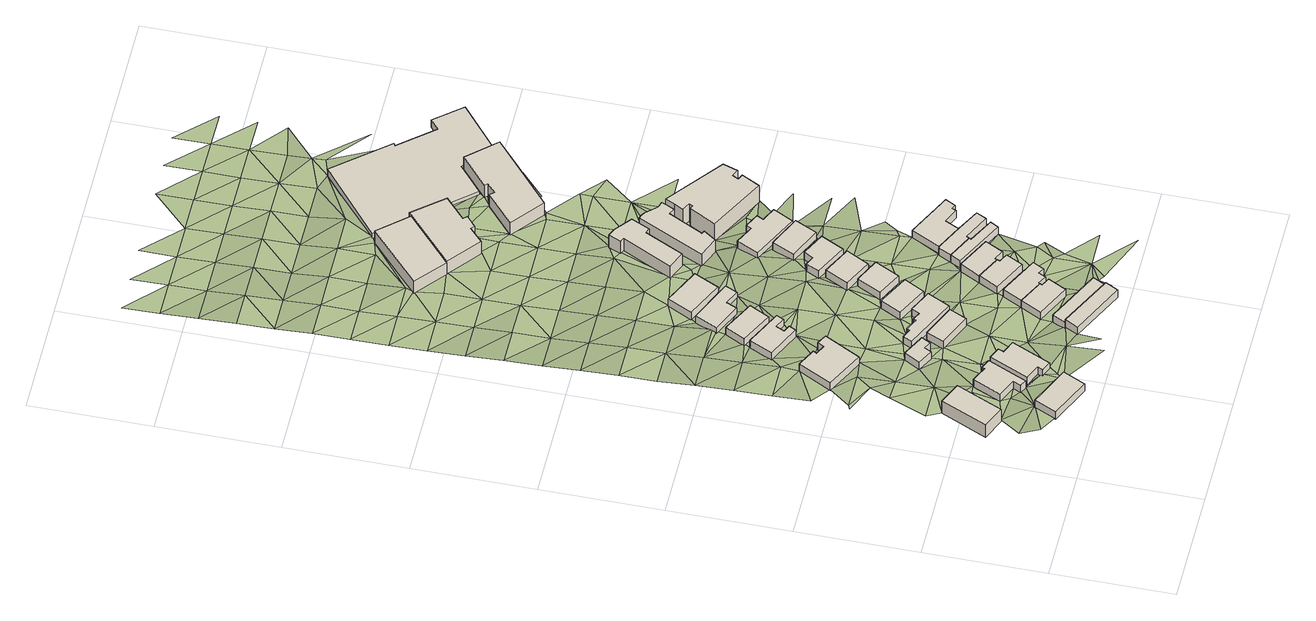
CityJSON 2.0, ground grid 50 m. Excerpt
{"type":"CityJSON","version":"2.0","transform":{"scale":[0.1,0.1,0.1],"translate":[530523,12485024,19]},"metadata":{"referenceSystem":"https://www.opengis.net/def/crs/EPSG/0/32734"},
"CityObjects":{
"building1":{"type":"Building","attributes":{"address":"6 Listowell Road Salt River Cape Town","building":"house","building:levels":2,"building_height":6.9,"plus_code":"4FRW3F84+M5C","ground_height":33.3,"roof_height":40.2},"geometry":[{"type":"Solid","lod":"1","boundaries":[[[[0,1,2,3]],[[1,4,5,2]],[[4,6,7,5]],[[6,0,3,7]],[[3,2,5,7]],[[6,4,1,0]]]]}]},
"building2":{"type":"Building","attributes":{"address":"19 Hares Avenue Salt River Cape Town","building":"house","building:levels":1,"building_height":4.1,"plus_code":"4FRW3F84+H67","ground_height":35.14,"roof_height":39.24},"geometry":[{"type":"Solid","lod":"1","boundaries":[[[[8,9,10,11]],[[9,12,13,10]],[[12,14,15,13]],[[14,8,11,15]],[[11,10,13,15]],[[14,12,9,8]]]]}]},
"building3":{"type":"Building","attributes":{"address":"4 Listowell Road Salt River Cape Town","building":"house","building:levels":1,"building_height":4.1,"plus_code":"4FRW3F84+M64","ground_height":33.56,"roof_height":37.66},"geometry":[{"type":"Solid","lod":"1","boundaries":[[[[16,17,18,19]],[[17,20,21,18]],[[20,22,23,21]],[[22,24,25,23]],[[24,26,27,25]],[[26,28,29,27]],[[28,30,31,29]],[[30,16,19,31]],[[19,18,21,23,25,27,29,31]],[[30,28,26,24,22,20,17,16]]]]}]},
"building4":{"type":"Building","attributes":{"address":"2 Listowell Road Salt River Cape Town","building":"house","building:levels":1,"building_height":4.1,"plus_code":"4FRW3F84+J7P","ground_height":33.56,"roof_height":37.66},"geometry":[{"type":"Solid","lod":"1","boundaries":[[[[32,33,34,35]],[[33,36,37,34]],[[36,38,39,37]],[[38,40,41,39]],[[40,42,43,41]],[[42,44,45,43]],[[44,46,47,45]],[[46,32,35,47]],[[35,34,37,39,41,43,45,47]],[[46,44,42,40,38,36,33,32]]]]}]},
"building5":{"type":"Building","attributes":{"address":"9 Booth Road Salt River Cape Town","building":"house","building:levels":1,"building_height":4.1,"plus_code":"4FRW3F84+V6W","ground_height":30.64,"roof_height":34.74},"geometry":[{"type":"Solid","lod":"1","boundaries":[[[[48,49,50,51]],[[49,52,53,50]],[[52,54,55,53]],[[54,56,57,55]],[[56,58,59,57]],[[58,60,61,59]],[[60,62,63,61]],[[62,48,51,63]],[[51,50,53,55,57,59,61,63]],[[62,60,58,56,54,52,49,48]]]]}]},
"building6":{"type":"Building","attributes":{"address":"13 Listowell Road Salt River Cape Town","building":"house","building:levels":1,"building_height":4.1,"plus_code":"4FRW3F84+Q7G","ground_height":32.36,"roof_height":36.46},"geometry":[{"type":"Solid","lod":"1","boundaries":[[[[64,65,66,67]],[[65,68,69,66]],[[68,70,71,69]],[[70,72,73,71]],[[72,74,75,73]],[[74,64,67,75]],[[67,66,69,71,73,75]],[[74,72,70,68,65,64]]]]}]},
"building7":{"type":"Building","attributes":{"address":"14 Hares Avenue Salt River Cape Town","building":"house","building:levels":1,"building_height":4.1,"plus_code":"4FRW3F84+P8X","ground_height":32.36,"roof_height":36.46},"geometry":[{"type":"Solid","lod":"1","boundaries":[[[[76,77,78,79]],[[77,80,81,78]],[[80,82,83,81]],[[82,76,79,83]],[[79,78,81,83]],[[82,80,77,76]]]]}]},
"building8":{"type":"Building","attributes":{"address":"7 Booth Road Salt River Cape Town","building":"house","building:levels":1,"building_height":4.1,"plus_code":"4FRW3F84+X7G","ground_height":29.62,"roof_height":33.72},"geometry":[{"type":"Solid","lod":"1","boundaries":[[[[84,85,86,87]],[[85,88,89,86]],[[88,90,91,89]],[[90,92,93,91]],[[92,94,95,93]],[[94,96,97,95]],[[96,98,99,97]],[[98,84,87,99]],[[87,86,89,91,93,95,97,99]],[[98,96,94,92,90,88,85,84]]]]}]},
"building9":{"type":"Building","attributes":{"address":"12 Hares Avenue Salt River Cape Town","building":"house","building:levels":1,"building_height":4.1,"plus_code":"4FRW3F84+Q97","ground_height":32.27,"roof_height":36.37},"geometry":[{"type":"Solid","lod":"1","boundaries":[[[[100,101,102,103]],[[101,104,105,102]],[[104,106,107,105]],[[106,108,109,107]],[[108,110,111,109]],[[110,112,113,111]],[[112,114,115,113]],[[114,116,117,115]],[[116,118,119,117]],[[118,100,103,119]],[[103,102,105,107,109,111,113,115,117,119]],[[118,116,114,112,110,108,106,104,101,100]]]]}]},
"building10":{"type":"Building","attributes":{"address":"19B Hares Avenue Salt River Cape Town","building":"house","building:levels":1,"building_height":4.1,"plus_code":"4FRW3F84+HC3","ground_height":34.84,"roof_height":38.94},"geometry":[{"type":"Solid","lod":"1","boundaries":[[[[120,121,122,123]],[[121,124,125,122]],[[124,126,127,125]],[[126,120,123,127]],[[123,122,125,127]],[[126,124,121,120]]]]}]},
"building11":{"type":"Building","attributes":{"address":"19A Hares Avenue Salt River Cape Town","building":"house","building:levels":1,"building_height":4.1,"plus_code":"4FRW3F84+HCG","ground_height":33.41,"roof_height":37.51},"geometry":[{"type":"Solid","lod":"1","boundaries":[[[[128,129,130,131]],[[129,132,133,130]],[[132,134,135,133]],[[134,128,131,135]],[[131,130,133,135]],[[134,132,129,128]]]]}]},
"building12":{"type":"Building","attributes":{"address":"5 Booth Road Salt River Cape Town","building":"house","building:levels":1,"building_height":4.1,"plus_code":"4FRW3F94+279","ground_height":28.49,"roof_height":32.59},"geometry":[{"type":"Solid","lod":"1","boundaries":[[[[136,137,138,139]],[[137,140,141,138]],[[140,142,143,141]],[[142,136,139,143]],[[139,138,141,143]],[[142,140,137,136]]]]}]},
"building13":{"type":"Building","attributes":{"address":"19 Hares Avenue Salt River Cape Town","building":"house","building:levels":1,"building_height":4.1,"plus_code":"4FRW3F84+JCG","ground_height":33.23,"roof_height":37.33},"geometry":[{"type":"Solid","lod":"1","boundaries":[[[[144,145,146,147]],[[145,148,149,146]],[[148,150,151,149]],[[150,152,153,151]],[[152,154,155,153]],[[154,144,147,155]],[[147,146,149,151,153,155]],[[154,152,150,148,145,144]]]]}]},
"building14":{"type":"Building","attributes":{"address":"10 Salt River Cape Town","building":"house","building:levels":1,"building_height":4.1,"plus_code":"4FRW3F84+R99","ground_height":31.82,"roof_height":35.92},"geometry":[{"type":"Solid","lod":"1","boundaries":[[[[156,157,158,159]],[[157,160,161,158]],[[160,162,163,161]],[[162,156,159,163]],[[159,158,161,163]],[[162,160,157,156]]]]}]},
"building15":{"type":"Building","attributes":{"address":"17 Hares Avenue Salt River Cape Town","building":"house","building:levels":1,"building_height":4.1,"plus_code":"4FRW3F84+MC9","ground_height":33.23,"roof_height":37.33},"geometry":[{"type":"Solid","lod":"1","boundaries":[[[[144,154,155,147]],[[154,164,165,155]],[[164,166,167,165]],[[166,168,169,167]],[[168,170,171,169]],[[170,172,173,171]],[[172,174,175,173]],[[174,144,147,175]],[[147,155,165,167,169,171,173,175]],[[174,172,170,168,166,164,154,144]]]]}]},
"building16":{"type":"Building","attributes":{"address":"3 Booth Road Salt River Cape Town","building":"house","building:levels":1,"building_height":4.1,"plus_code":"4FRW3F94+38F","ground_height":26.61,"roof_height":30.71},"geometry":[{"type":"Solid","lod":"1","boundaries":[[[[176,177,178,179]],[[177,180,181,178]],[[180,182,183,181]],[[182,184,185,183]],[[184,186,187,185]],[[186,176,179,187]],[[179,178,181,183,185,187]],[[186,184,182,180,177,176]]]]}]},
"building17":{"type":"Building","attributes":{"address":"15 Hares Avenue Salt River Cape Town","building":"house","building:levels":1,"building_height":4.1,"plus_code":"4FRW3F84+MFV","ground_height":32.65,"roof_height":36.75},"geometry":[{"type":"Solid","lod":"1","boundaries":[[[[188,189,190,191]],[[189,192,193,190]],[[192,194,195,193]],[[194,196,197,195]],[[196,198,199,197]],[[198,188,191,199]],[[191,190,193,195,197,199]],[[198,196,194,192,189,188]]]]}]},
"building18":{"type":"Building","attributes":{"address":"8A Hares Avenue Salt River Cape Town","building":"house","building:levels":1,"building_height":4.1,"plus_code":"4FRW3F84+VC4","ground_height":31.19,"roof_height":35.29},"geometry":[{"type":"Solid","lod":"1","boundaries":[[[[200,201,202,203]],[[201,204,205,202]],[[204,206,207,205]],[[206,200,203,207]],[[203,202,205,207]],[[206,204,201,200]]]]}]},
"building19":{"type":"Building","attributes":{"address":"1 Booth Road Salt River Cape Town","building":"house","building:levels":1,"building_height":4.1,"plus_code":"4FRW3F94+492","ground_height":26.29,"roof_height":30.39},"geometry":[{"type":"Solid","lod":"1","boundaries":[[[[208,209,210,211]],[[209,212,213,210]],[[212,214,215,213]],[[214,208,211,215]],[[211,210,213,215]],[[214,212,209,208]]]]}]},
"building20":{"type":"Building","attributes":{"address":"13 Hares Avenue Salt River Cape Town","building":"house","building:levels":1,"building_height":4.1,"plus_code":"4FRW3F84+PF9","ground_height":32.54,"roof_height":36.64},"geometry":[{"type":"Solid","lod":"1","boundaries":[[[[216,217,218,219]],[[217,220,221,218]],[[220,222,223,221]],[[222,224,225,223]],[[224,226,227,225]],[[226,216,219,227]],[[219,218,221,223,225,227]],[[226,224,222,220,217,216]]]]}]},
"building21":{"type":"Building","attributes":{"address":"8 Hares Avenue Salt River Cape Town","building":"house","building:levels":1,"building_height":4.1,"plus_code":"4FRW3F84+WC5","ground_height":30.5,"roof_height":34.6},"geometry":[{"type":"Solid","lod":"1","boundaries":[[[[228,229,230,231]],[[229,232,233,230]],[[232,234,235,233]],[[234,228,231,235]],[[231,230,233,235]],[[234,232,229,228]]]]}]},
"building22":{"type":"Building","attributes":{"address":"6 Hares Avenue Salt River Cape Town","building":"house","building:levels":1,"building_height":4.1,"plus_code":"4FRW3F84+WFV","ground_height":30.19,"roof_height":34.29},"geometry":[{"type":"Solid","lod":"1","boundaries":[[[[236,237,238,239]],[[237,240,241,238]],[[240,242,243,241]],[[242,244,245,243]],[[244,246,247,245]],[[246,236,239,247]],[[239,238,241,243,245,247]],[[246,244,242,240,237,236]]]]}]},
"building23":{"type":"Building","attributes":{"address":"11 Hares Avenue Salt River Cape Town","building":"house","building:levels":1,"building_height":4.1,"plus_code":"4FRW3F84+PGQ","ground_height":31.7,"roof_height":35.8},"geometry":[{"type":"Solid","lod":"1","boundaries":[[[[248,249,250,251]],[[249,252,253,250]],[[252,254,255,253]],[[254,256,257,255]],[[256,258,259,257]],[[258,248,251,259]],[[251,250,253,255,257,259]],[[258,256,254,252,249,248]]]]}]},
"building24":{"type":"Building","attributes":{"address":"9 Hares Avenue Salt River Cape Town","building":"house","building:levels":1,"building_height":4.1,"plus_code":"4FRW3F84+QG5","ground_height":31.7,"roof_height":35.8},"geometry":[{"type":"Solid","lod":"1","boundaries":[[[[249,248,251,250]],[[248,260,261,251]],[[260,262,263,261]],[[262,264,265,263]],[[264,266,267,265]],[[266,268,269,267]],[[268,270,271,269]],[[270,249,250,271]],[[250,251,261,263,265,267,269,271]],[[270,268,266,264,262,260,248,249]]]]}]},
"building25":{"type":"Building","attributes":{"address":"4 Hares Avenue Salt River Cape Town","building":"house","building:levels":1,"building_height":4.1,"plus_code":"4FRW3F84+XFQ","ground_height":28.59,"roof_height":32.69},"geometry":[{"type":"Solid","lod":"1","boundaries":[[[[272,273,274,275]],[[273,276,277,274]],[[276,278,279,277]],[[278,272,275,279]],[[275,274,277,279]],[[278,276,273,272]]]]}]},
"building26":{"type":"Building","attributes":{"address":"7 Hares Avenue Salt River Cape Town","building":"house","building:levels":1,"building_height":4.1,"plus_code":"4FRW3F84+QHV","ground_height":31.16,"roof_height":35.26},"geometry":[{"type":"Solid","lod":"1","boundaries":[[[[280,281,282,283]],[[281,284,285,282]],[[284,286,287,285]],[[286,288,289,287]],[[288,290,291,289]],[[290,292,293,291]],[[292,294,295,293]],[[294,296,297,295]],[[296,280,283,297]],[[283,282,285,287,289,291,293,295,297]],[[296,294,292,290,288,286,284,281,280]]]]}]},
"building27":{"type":"Building","attributes":{"address":"Zhauns House 318 Victoria Road Salt River Cape Town","building":"yes","building:levels":2,"building_height":6.9,"plus_code":"4FRW3F94+5C8","ground_height":25.03,"roof_height":31.93},"geometry":[{"type":"Solid","lod":"1","boundaries":[[[[298,299,300,301]],[[299,302,303,300]],[[302,304,305,303]],[[304,306,307,305]],[[306,308,309,307]],[[308,310,311,309]],[[310,312,313,311]],[[312,314,315,313]],[[314,298,301,315]],[[301,300,303,305,307,309,311,313,315]],[[314,312,310,308,306,304,302,299,298]]]]}]},
"building28":{"type":"Building","attributes":{"address":"2 Hares Avenue Salt River Cape Town","building":"house","building:levels":1,"building_height":4.1,"plus_code":"4FRW3F94+2GC","ground_height":26.99,"roof_height":31.09},"geometry":[{"type":"Solid","lod":"1","boundaries":[[[[316,317,318,319]],[[317,320,321,318]],[[320,322,323,321]],[[322,324,325,323]],[[324,326,327,325]],[[326,328,329,327]],[[328,330,331,329]],[[330,316,319,331]],[[319,318,321,323,325,327,329,331]],[[330,328,326,324,322,320,317,316]]]]}]},
"building29":{"type":"Building","attributes":{"address":"245 Victoria Road Salt River Cape Town","building":"industrial","building:levels":2,"building_height":6.9,"plus_code":"4FRW3F94+F9V","ground_height":22.59,"roof_height":29.49},"geometry":[{"type":"Solid","lod":"1","boundaries":[[[[332,333,334,335]],[[333,336,337,334]],[[336,338,339,337]],[[338,332,335,339]],[[335,334,337,339]],[[338,336,333,332]]]]}]},
"building30":{"type":"Building","attributes":{"address":"320 Victoria Road Salt River Cape Town","building":"yes","building:levels":2,"building_height":6.9,"plus_code":"4FRW3F94+4FM","ground_height":25.03,"roof_height":31.93},"geometry":[{"type":"Solid","lod":"1","boundaries":[[[[340,341,342,343]],[[341,344,345,342]],[[344,346,347,345]],[[346,348,349,347]],[[348,350,351,349]],[[350,352,353,351]],[[352,354,355,353]],[[354,356,357,355]],[[356,358,359,357]],[[358,360,361,359]],[[360,362,363,361]],[[362,340,343,363]],[[343,342,345,347,349,351,353,355,357,359,361,363]],[[362,360,358,356,354,352,350,348,346,344,341,340]]]]}]},
"building31":{"type":"Building","attributes":{"address":"Salt River Cape Town","building":"industrial","building:levels":2,"building_height":6.9,"plus_code":"4FRW3F94+FC3","ground_height":23.24,"roof_height":30.14},"geometry":[{"type":"Solid","lod":"1","boundaries":[[[[364,365,366,367]],[[365,368,369,366]],[[368,370,371,369]],[[370,372,373,371]],[[372,374,375,373]],[[374,376,377,375]],[[376,378,379,377]],[[378,380,381,379]],[[380,364,367,381]],[[367,366,369,371,373,375,377,379,381]],[[380,378,376,374,372,370,368,365,364]]]]}]},
"building32":{"type":"Building","attributes":{"address":"326 Victoria Road Salt River Cape Town","building":"apartments","building:levels":3,"building_height":9.7,"plus_code":"4FRW3F94+4H6","ground_height":25.34,"roof_height":35.04},"geometry":[{"type":"Solid","lod":"1","boundaries":[[[[382,383,384,385]],[[383,386,387,384]],[[386,388,389,387]],[[388,390,391,389]],[[390,392,393,391]],[[392,394,395,393]],[[394,396,397,395]],[[396,398,399,397]],[[398,400,401,399]],[[400,402,403,401]],[[402,404,405,403]],[[404,406,407,405]],[[406,382,385,407]],[[385,384,387,389,391,393,395,397,399,401,403,405,407]],[[406,404,402,400,398,396,394,392,390,388,386,383,382]]]]}]},
"building33":{"type":"Building","attributes":{"address":"255 Victoria Road Salt River Cape Town","building":"retail","building:levels":2,"building_height":6.9,"plus_code":"4FRW3F94+9GW","ground_height":23.61,"roof_height":30.51},"geometry":[{"type":"Solid","lod":"1","boundaries":[[[[408,409,410,411]],[[409,412,413,410]],[[412,414,415,413]],[[414,416,417,415]],[[416,418,419,417]],[[418,420,421,419]],[[420,422,423,421]],[[422,424,425,423]],[[424,408,411,425]],[[411,410,413,415,417,419,421,423,425]],[[424,422,420,418,416,414,412,409,408]]]]}]},
"building34":{"type":"Building","attributes":{"address":"Salt River Cape Town","building":"industrial","building:levels":1,"building_height":4.1,"plus_code":"4FRW3F94+GGV","ground_height":20.68,"roof_height":24.78},"geometry":[{"type":"Solid","lod":"1","boundaries":[[[[426,427,428,429]],[[427,430,431,428]],[[430,432,433,431]],[[432,434,435,433]],[[434,436,437,435]],[[436,438,439,437]],[[438,440,441,439]],[[440,442,443,441]],[[442,444,445,443]],[[444,446,447,445]],[[446,448,449,447]],[[448,426,429,449]],[[429,428,431,433,435,437,439,441,443,445,447,449]],[[448,446,444,442,440,438,436,434,432,430,427,426]]]]}]},
"terrain1":{"type":"TINRelief","geometry":[{"type":"CompositeSurface","lod":"1","boundaries":[[[450,451,452]],[[452,451,453]],[[450,452,454]],[[455,454,452]],[[456,454,455]],[[457,454,456]],[[457,458,454]],[[455,452,459]],[[460,1,461]],[[459,452,462]],[[456,455,463]],[[1,458,461]],[[462,452,8]],[[460,461,464]],[[459,463,455]],[[465,457,456]],[[457,465,458]],[[466,467,468]],[[458,465,461]],[[469,33,462]],[[8,469,462]],[[470,464,461]],[[469,8,471]],[[464,470,467]],[[16,462,33]],[[33,469,36]],[[472,468,467]],[[473,468,472]],[[17,465,20]],[[471,474,469]],[[475,461,465]],[[470,461,64]],[[467,470,472]],[[476,477,48]],[[471,8,478]],[[32,16,33]],[[48,477,473]],[[475,465,17]],[[478,474,471]],[[16,479,17]],[[475,64,461]],[[8,480,478]],[[481,482,476]],[[32,479,16]],[[472,483,473]],[[472,470,483]],[[17,479,475]],[[470,64,74]],[[32,46,479]],[[476,48,481]],[[74,483,470]],[[484,64,475]],[[485,482,486]],[[487,474,478]],[[487,42,474]],[[42,46,44]],[[475,479,488]],[[482,481,486]],[[46,489,479]],[[484,475,488]],[[490,481,48]],[[491,484,492]],[[74,493,483]],[[479,489,488]],[[494,495,478]],[[489,46,42]],[[484,488,492]],[[74,496,497]],[[74,497,493]],[[498,485,499]],[[486,500,485]],[[490,501,481]],[[74,72,496]],[[481,501,486]],[[42,487,489]],[[487,478,121]],[[502,503,490]],[[495,121,478]],[[504,497,496]],[[492,488,77]],[[493,497,504]],[[498,499,505]],[[483,493,506]],[[485,500,499]],[[490,503,507]],[[77,72,492]],[[496,72,77]],[[486,501,98]],[[508,501,490]],[[121,132,487]],[[488,489,509]],[[510,500,486]],[[507,508,490]],[[511,505,512]],[[504,513,514]],[[510,486,98]],[[487,132,515]],[[489,487,516]],[[517,493,504]],[[505,499,512]],[[77,518,496]],[[508,507,506]],[[504,514,517]],[[487,515,516]],[[519,520,511]],[[493,521,506]],[[522,523,514]],[[500,510,136]],[[509,489,524]],[[500,525,499]],[[512,519,511]],[[526,514,523]],[[523,522,527]],[[77,528,518]],[[529,510,98]],[[530,523,527]],[[516,524,489]],[[517,521,493]],[[136,531,500]],[[514,526,517]],[[506,521,508]],[[532,533,534]],[[515,132,535]],[[520,536,537]],[[525,500,531]],[[530,538,523]],[[538,526,523]],[[499,539,512]],[[533,540,534]],[[519,536,520]],[[528,509,541]],[[98,542,529]],[[524,541,509]],[[508,543,533]],[[539,499,525]],[[544,535,132]],[[545,546,537]],[[160,517,526]],[[541,518,528]],[[533,543,540]],[[521,543,508]],[[547,524,516]],[[526,538,548]],[[549,519,512]],[[521,517,160]],[[550,544,132]],[[537,536,545]],[[136,551,531]],[[531,176,525]],[[542,540,543]],[[541,104,518]],[[549,512,539]],[[524,552,541]],[[524,547,552]],[[539,525,176]],[[553,546,554]],[[104,548,538]],[[529,542,555]],[[136,556,551]],[[536,519,557]],[[535,544,150]],[[554,546,545]],[[543,555,542]],[[176,558,539]],[[559,560,561]],[[529,555,556]],[[521,160,562]],[[519,549,557]],[[563,154,152]],[[560,559,550]],[[154,563,164]],[[541,552,188]],[[563,152,150]],[[564,553,565]],[[566,160,567]],[[166,164,563]],[[566,562,160]],[[563,150,166]],[[558,568,539]],[[569,543,521]],[[570,104,541]],[[552,547,571]],[[549,539,568]],[[554,565,553]],[[572,544,550]],[[548,104,570]],[[545,536,573]],[[544,572,150]],[[166,150,170]],[[551,556,574]],[[557,575,536]],[[576,558,176]],[[556,555,574]],[[541,188,570]],[[166,170,168]],[[572,550,559]],[[577,578,564]],[[555,543,569]],[[521,562,569]],[[579,551,574]],[[580,566,567]],[[204,562,566]],[[547,172,571]],[[572,559,581]],[[554,545,573]],[[572,170,150]],[[565,577,564]],[[573,536,575]],[[567,548,582]],[[549,583,557]],[[176,584,576]],[[549,568,583]],[[582,548,570]],[[585,578,586]],[[574,555,587]],[[580,567,582]],[[565,554,588]],[[562,204,589]],[[170,590,172]],[[577,586,578]],[[569,587,555]],[[170,572,590]],[[591,569,562]],[[575,557,592]],[[229,591,562]],[[588,554,573]],[[581,593,572]],[[594,595,585]],[[571,172,596]],[[597,598,599]],[[557,583,592]],[[589,204,600]],[[582,601,580]],[[574,602,584]],[[582,570,603]],[[570,604,603]],[[597,605,606]],[[600,580,601]],[[607,590,572]],[[599,571,596]],[[605,597,599]],[[586,594,585]],[[569,591,608]],[[565,609,577]],[[576,584,602]],[[568,610,583]],[[590,611,172]],[[587,602,574]],[[575,612,573]],[[587,569,608]],[[224,604,570]],[[588,613,565]],[[610,568,214]],[[596,172,611]],[[596,605,599]],[[603,614,582]],[[229,615,591]],[[602,214,576]],[[612,575,592]],[[601,582,614]],[[607,572,616]],[[617,589,600]],[[609,565,613]],[[618,595,619]],[[620,586,577]],[[621,590,607]],[[617,600,601]],[[594,622,595]],[[605,596,224]],[[623,587,608]],[[624,588,573]],[[590,621,611]],[[625,589,617]],[[615,229,625]],[[608,240,237]],[[609,620,577]],[[618,619,626]],[[595,622,619]],[[587,627,602]],[[624,573,612]],[[254,604,224]],[[623,608,237]],[[610,214,628]],[[629,214,602]],[[594,586,630]],[[631,592,583]],[[587,623,627]],[[617,615,625]],[[601,614,284]],[[254,596,611]],[[583,610,631]],[[224,596,254]],[[214,629,628]],[[632,617,601]],[[633,613,588]],[[620,630,586]],[[634,284,614]],[[635,610,628]],[[636,626,637]],[[631,612,592]],[[624,638,588]],[[633,609,613]],[[639,622,594]],[[635,628,629]],[[632,601,284]],[[637,626,619]],[[640,641,256]],[[642,602,627]],[[588,638,633]],[[643,627,623]],[[644,629,602]],[[645,615,617]],[[623,237,646]],[[647,640,256]],[[630,639,594]],[[636,648,649]],[[612,650,624]],[[644,602,642]],[[237,236,646]],[[645,617,632]],[[651,631,610]],[[645,236,615]],[[648,636,637]],[[631,650,612]],[[651,610,652]],[[619,622,653]],[[635,629,654]],[[632,284,655]],[[639,656,622]],[[627,643,657]],[[620,609,336]],[[630,620,658]],[[624,659,638]],[[645,632,655]],[[644,642,660]],[[619,653,637]],[[661,633,638]],[[662,646,236]],[[622,656,653]],[[650,659,624]],[[662,236,645]],[[660,642,663]],[[660,664,644]],[[631,651,665]],[[639,630,658]],[[654,666,635]],[[655,667,645]],[[631,665,650]],[[664,668,644]],[[272,657,643]],[[664,660,326]],[[669,668,670]],[[663,326,660]],[[646,662,272]],[[629,352,654]],[[648,637,671]],[[672,661,638]],[[659,672,638]],[[620,336,658]],[[673,656,639]],[[637,653,671]],[[272,662,657]],[[674,669,670]],[[670,668,392]],[[664,392,668]],[[658,673,639]],[[650,665,675]],[[676,662,645]],[[326,677,664]],[[678,648,679]],[[650,675,659]],[[314,675,665]],[[680,670,392]],[[670,680,674]],[[671,679,648]],[[654,352,312]],[[326,324,677]],[[681,661,672]],[[314,312,682]],[[662,683,657]],[[672,659,684]],[[656,685,653]],[[686,324,322]],[[681,687,661]],[[673,688,656]],[[682,675,314]],[[682,312,350]],[[350,312,352]],[[673,658,336]],[[681,672,684]],[[664,677,689]],[[388,680,392]],[[653,685,671]],[[680,383,674]],[[684,659,690]],[[388,392,390]],[[656,688,685]],[[690,659,675]],[[657,691,686]],[[689,324,686]],[[689,677,324]],[[336,692,673]],[[693,681,684]],[[350,694,682]],[[679,671,695]],[[350,348,694]],[[692,336,696]],[[348,697,694]],[[698,688,673]],[[699,684,690]],[[675,682,700]],[[698,673,692]],[[695,671,685]],[[701,382,702]],[[703,690,675]],[[692,696,704]],[[701,694,697]],[[693,684,705]],[[706,679,707]],[[708,693,376]],[[702,694,701]],[[690,703,699]],[[694,700,682]],[[707,679,695]],[[675,709,703]],[[702,382,710]],[[685,688,711]],[[698,712,688]],[[692,704,713]],[[714,376,693]],[[693,705,714]],[[703,715,699]],[[709,675,700]],[[685,711,695]],[[716,694,702]],[[688,712,711]],[[704,376,713]],[[714,705,717]],[[714,713,376]],[[718,719,705]],[[720,700,694]],[[707,695,721]],[[692,426,698]],[[705,719,717]],[[699,715,722]],[[714,717,713]],[[720,709,700]],[[695,711,721]],[[712,698,723]],[[724,725,715]],[[721,726,707]],[[727,711,712]],[[713,717,728]],[[715,725,722]],[[729,707,726]],[[426,723,698]],[[711,727,721]],[[712,723,727]],[[730,713,728]],[[726,721,731]],[[731,721,727]],[[732,730,728]],[[726,733,729]],[[734,727,723]],[[733,726,731]],[[734,723,426]],[[731,727,735]],[[734,426,736]],[[426,737,736]],[[727,734,738]],[[733,731,735]],[[727,738,735]],[[739,734,736]],[[733,740,741]],[[740,733,735]],[[738,734,742]],[[738,742,735]],[[743,740,735]],[[744,740,745]]]}]}
},
"vertices":[
[183,509,151],[91,550,151],[91,550,220],[183,509,220],[6,359,151],[6,359,220],[98,318,151],[98,318,220],
[346,129,170],[180,205,170],[180,205,211],[346,129,211],[137,113,170],[137,113,211],[303,37,170],[303,37,211],
[356,424,154],[315,442,154],[315,442,195],[356,424,195],[311,431,154],[311,431,195],[247,460,154],[247,460,195],[195,343,154],[195,343,195],[271,309,154],[271,309,195],[256,277,154],[256,277,195],[284,264,154],[284,264,195],
[374,423,154],[301,262,154],[301,262,195],[374,423,195],[363,234,154],[363,234,195],[353,213,154],[353,213,195],[394,195,154],[394,195,195],[466,355,154],[466,355,195],[412,379,154],[412,379,195],[422,401,154],[422,401,195],
[208,1133,125],[136,996,125],[136,996,166],[208,1133,166],[291,916,125],[291,916,166],[370,1066,125],[370,1066,166],[330,1087,125],[330,1087,166],[316,1060,125],[316,1060,166],[276,1080,125],[276,1080,166],[283,1094,125],[283,1094,166],
[299,684,142],[362,650,142],[362,650,183],[299,684,183],[377,679,142],[377,679,183],[406,664,142],[406,664,183],[426,701,142],[426,701,183],[334,749,142],[334,749,183],
[591,628,142],[456,689,142],[456,689,183],[591,628,183],[423,618,142],[423,618,183],[558,557,142],[558,557,183],
[249,1250,114],[384,1185,114],[384,1185,155],[249,1250,155],[399,1214,114],[399,1214,155],[370,1228,114],[370,1228,155],[387,1263,114],[387,1263,155],[428,1243,114],[428,1243,155],[443,1273,114],[443,1273,155],[295,1345,114],[295,1345,155],
[400,735,141],[608,634,141],[608,634,182],[400,735,182],[654,727,141],[654,727,182],[562,772,141],[562,772,182],[546,738,141],[546,738,182],[514,754,141],[514,754,182],[509,743,141],[509,743,182],[459,767,141],[459,767,182],[453,755,141],[453,755,182],[418,772,141],[418,772,182],
[832,71,167],[612,182,167],[612,182,208],[832,71,208],[584,126,167],[584,126,208],[804,18,167],[804,18,208],
[832,71,152],[860,126,152],[860,126,193],[832,71,193],[639,236,152],[639,236,193],[612,182,152],[612,182,193],
[350,1452,103],[307,1370,103],[307,1370,144],[350,1452,144],[438,1303,103],[438,1303,144],[480,1385,103],[480,1385,144],
[686,370,151],[643,285,151],[643,285,192],[686,370,192],[778,216,151],[778,216,192],[817,292,151],[817,292,192],[782,310,151],[782,310,192],[787,319,151],[787,319,192],
[664,746,137],[708,830,137],[708,830,178],[664,746,178],[582,896,137],[582,896,178],[538,811,137],[538,811,178],
[789,324,151],[789,324,192],[825,306,151],[825,306,192],[839,335,151],[839,335,192],[864,322,151],[864,322,192],[888,368,151],[888,368,192],[727,450,151],[727,450,192],
[400,1581,84],[357,1488,84],[357,1488,125],[400,1581,125],[472,1435,84],[472,1435,125],[492,1479,84],[492,1479,125],[552,1452,84],[552,1452,125],[575,1502,84],[575,1502,125],
[782,555,145],[740,476,145],[740,476,186],[782,555,186],[874,408,145],[874,408,186],[909,477,145],[909,477,186],[873,495,145],[873,495,186],[877,506,145],[877,506,186],
[727,858,130],[778,959,130],[778,959,171],[727,858,171],[679,1008,130],[679,1008,171],[628,908,130],[628,908,171],
[465,1703,81],[415,1602,81],[415,1602,122],[465,1703,122],[565,1529,81],[565,1529,122],[614,1631,81],[614,1631,122],
[782,555,144],[877,506,144],[877,506,185],[782,555,185],[882,515,144],[882,515,185],[922,495,144],[922,495,185],[960,569,144],[960,569,185],[825,638,144],[825,638,185],
[817,1080,123],[702,1138,123],[702,1138,164],[817,1080,164],[654,1044,123],[654,1044,164],[768,986,123],[768,986,164],
[872,1192,120],[777,1240,120],[777,1240,161],[872,1192,161],[756,1201,120],[756,1201,161],[721,1218,120],[721,1218,161],[694,1164,120],[694,1164,161],[825,1098,120],[825,1098,161],
[971,636,135],[870,687,135],[870,687,176],[971,636,176],[849,644,135],[849,644,176],[1051,541,135],[1051,541,176],[1069,575,135],[1069,575,176],[967,628,135],[967,628,176],
[977,648,135],[977,648,176],[1083,595,135],[1083,595,176],[1104,637,135],[1104,637,176],[1013,685,135],[1013,685,176],[907,738,135],[907,738,176],[897,740,135],[897,740,176],
[944,1310,104],[813,1371,104],[813,1371,145],[944,1310,145],[771,1279,104],[771,1279,145],[901,1219,104],[901,1219,145],
[1150,768,130],[1136,775,130],[1136,775,171],[1150,768,171],[967,859,130],[967,859,171],[907,738,130],[907,738,171],[1013,685,130],[1013,685,171],[1042,745,130],[1042,745,171],[1102,716,130],[1102,716,171],[1111,734,130],[1111,734,171],[1128,726,130],[1128,726,171],
[722,1991,69],[700,1939,69],[700,1939,138],[722,1991,138],[717,1932,69],[717,1932,138],[615,1727,69],[615,1727,138],[688,1696,69],[688,1696,138],[765,1855,69],[765,1855,138],[787,1848,69],[787,1848,138],[822,1923,69],[822,1923,138],[755,1978,69],[755,1978,138],
[763,1418,88],[953,1323,88],[953,1323,129],[763,1418,129],[995,1406,88],[995,1406,129],[936,1435,88],[936,1435,129],[950,1462,88],[950,1462,129],[892,1491,88],[892,1491,129],[881,1470,88],[881,1470,129],[807,1507,88],[807,1507,129],
[471,2570,44],[677,2755,44],[677,2755,113],[471,2570,113],[573,2874,44],[573,2874,113],[350,2673,44],[350,2673,113],
[905,1776,69],[924,1814,69],[924,1814,138],[905,1776,138],[931,1830,69],[931,1830,138],[905,1839,69],[905,1839,138],[867,1880,69],[867,1880,138],[850,1892,69],[850,1892,138],[833,1897,69],[833,1897,138],[701,1624,69],[701,1624,138],[786,1589,69],[786,1589,138],[821,1640,69],[821,1640,138],[808,1646,69],[808,1646,138],[880,1788,69],[880,1788,138],
[471,2570,51],[600,2464,51],[600,2464,120],[471,2570,120],[658,2518,51],[658,2518,120],[671,2505,51],[671,2505,120],[716,2543,51],[716,2543,120],[702,2559,51],[702,2559,120],[790,2639,51],[790,2639,120],[686,2764,51],[686,2764,120],[677,2755,51],[677,2755,120],
[924,1814,72],[905,1776,72],[905,1776,169],[924,1814,169],[885,1739,72],[885,1739,169],[918,1720,72],[918,1720,169],[911,1705,72],[911,1705,169],[896,1712,72],[896,1712,169],[839,1602,72],[839,1602,169],[1067,1479,72],[1067,1479,169],[1107,1554,72],[1107,1554,169],[1084,1565,72],[1084,1565,169],[1096,1590,72],[1096,1590,169],[1125,1576,72],[1125,1576,169],[1146,1638,72],[1146,1638,169],
[1015,2419,54],[1114,2505,54],[1114,2505,123],[1015,2419,123],[1008,2622,54],[1008,2622,123],[883,2515,54],[883,2515,123],[893,2503,54],[893,2503,123],[856,2468,54],[856,2468,123],[842,2485,54],[842,2485,123],[716,2376,54],[716,2376,123],[843,2270,54],[843,2270,123],
[887,3127,25],[600,2889,25],[600,2889,66],[887,3127,66],[899,2538,25],[899,2538,66],[1009,2632,25],[1009,2632,66],[1062,2576,25],[1062,2576,66],[1080,2592,25],[1080,2592,66],[1130,2533,25],[1130,2533,66],[1311,2684,25],[1311,2684,66],[1218,2796,25],[1218,2796,66],[1177,2761,25],[1177,2761,66],[1059,2902,25],[1059,2902,66],[1069,2910,25],[1069,2910,66],
[43,235,161],[64,157,180],[180,205,179],[137,113,180],[98,318,161],[214,307,158],[195,343,158],[214,457,158],[183,509,158],[256,277,158],[64,607,151],[214,607,150],[284,264,158],[271,309,158],[131,761,144],[247,460,158],[48,900,137],[169,847,138],[64,907,137],[353,213,170],[214,757,145],[364,157,170],[214,907,138],[136,996,129],[394,195,170],[364,607,149],[64,1207,122],[64,1057,129],[514,157,170],[364,457,154],[514,7,180],[214,1207,125],[64,1357,117],[291,916,137],[362,650,149],[64,1507,110],[214,1357,114],[514,307,154],[423,618,149],[514,457,154],[283,1094,132],[377,679,149],[406,664,149],[364,907,136],[569,32,180],[584,126,170],[400,735,142],[364,757,142],[64,1657,95],[214,1657,92],[214,1507,105],[249,1250,125],[276,1080,132],[316,1060,132],[418,772,142],[64,1807,95],[370,1066,132],[330,1087,132],[384,1185,126],[558,557,149],[307,1370,114],[64,1957,86],[214,1807,92],[453,755,142],[459,767,142],[643,285,152],[686,370,152],[514,907,136],[608,634,147],[214,1957,82],[64,2107,77],[514,1057,132],[509,743,142],[514,757,142],[665,457,152],[364,1507,103],[538,811,142],[514,754,142],[591,628,147],[438,1303,114],[546,738,142],[357,1488,103],[370,1228,126],[399,1214,126],[387,1263,126],[778,216,157],[214,2107,71],[64,2257,72],[562,772,142],[364,1657,84],[428,1243,126],[665,607,147],[443,1273,126],[514,1207,126],[815,157,157],[214,2257,68],[64,2407,62],[727,450,152],[664,746,141],[364,1807,84],[860,126,157],[472,1435,103],[740,476,151],[64,2557,54],[214,2407,61],[514,1357,114],[480,1385,114],[364,1957,75],[415,1602,84],[880,110,157],[832,71,169],[856,54,169],[654,1044,130],[815,307,151],[64,2707,51],[214,2557,56],[628,908,136],[708,830,141],[465,1703,84],[665,1207,123],[825,638,145],[874,408,151],[965,157,149],[364,2257,62],[552,1452,103],[364,2107,68],[565,1529,103],[214,2707,52],[64,2857,48],[492,1479,103],[727,858,136],[913,96,149],[815,757,138],[514,1807,84],[575,1502,103],[64,3007,48],[214,2857,46],[665,1357,112],[364,2407,60],[768,986,128],[965,307,148],[694,1164,123],[514,1957,75],[1115,7,157],[214,3007,46],[64,3152,38],[965,457,148],[877,506,151],[873,495,151],[909,477,148],[778,959,133],[815,907,133],[665,1507,100],[870,687,138],[849,644,145],[922,495,148],[882,515,151],[995,268,148],[721,1218,123],[350,2673,54],[615,1727,81],[1006,378,148],[514,2107,68],[364,2557,57],[897,740,137],[825,1098,128],[1115,157,148],[815,1057,128],[64,3302,32],[214,3302,31],[364,2707,54],[1044,357,138],[214,3152,37],[771,1279,120],[514,2257,62],[817,1080,128],[64,3452,25],[763,1418,109],[665,1657,81],[701,1624,81],[364,2857,44],[665,1957,75],[965,907,130],[471,2570,57],[907,738,137],[688,1696,81],[64,3602,19],[214,3452,21],[514,2407,60],[364,3007,44],[971,636,144],[967,628,144],[807,1507,95],[813,1371,109],[786,1589,74],[965,1057,122],[901,1219,115],[977,648,144],[214,3602,18],[64,3752,13],[665,2107,66],[700,1939,75],[717,1932,75],[364,3302,27],[787,1848,74],[990,924,130],[364,3152,30],[953,1323,104],[514,2857,44],[665,2257,63],[815,1507,95],[600,2464,60],[965,1207,115],[881,1470,95],[839,1602,74],[722,1991,75],[765,1855,74],[1022,977,130],[821,1640,74],[808,1646,74],[815,1657,74],[364,3452,20],[665,2407,60],[514,3007,44],[880,1788,74],[815,2107,66],[1127,1118,120],[965,1507,88],[214,3752,13],[364,3602,15],[885,1739,74],[671,2505,57],[815,1957,69],[1115,1207,108],[716,2376,60],[514,3302,27],[995,1406,104],[658,2518,57],[514,3152,30],[1067,1479,84],[815,2257,64],[1115,1357,98],[600,2889,48],[716,2543,57],[965,1957,69],[514,3452,20],[677,2755,56],[905,1839,72],[665,3007,48],[843,2270,64],[965,2107,68],[931,1830,72],[965,1807,72],[848,2264,64],[686,2764,56],[842,2485,57],[364,3752,16],[514,3602,15],[702,2559,57],[967,2159,68],[1146,1638,73],[665,3302,23],[665,3152,26],[899,2538,56],[815,2557,57],[910,2316,65],[1115,1807,73],[883,2515,57],[856,2468,62],[893,2503,56],[1060,2074,67],[665,3452,18],[1015,2419,62],[815,3152,25],[926,2298,65],[1032,2397,62],[665,3602,15],[815,3302,19],[1008,2622,56],[665,3752,13],[1009,2632,47],[815,3452,15],[1062,2576,54],[815,3602,14],[962,3207,25],[965,3452,11],[965,3152,25],[1069,2910,44],[965,3302,15],[1115,3007,44],[965,3602,10],[815,3752,14],[1102,3330,17],[1115,3452,7],[965,3752,9],[1115,3602,5]
]}
